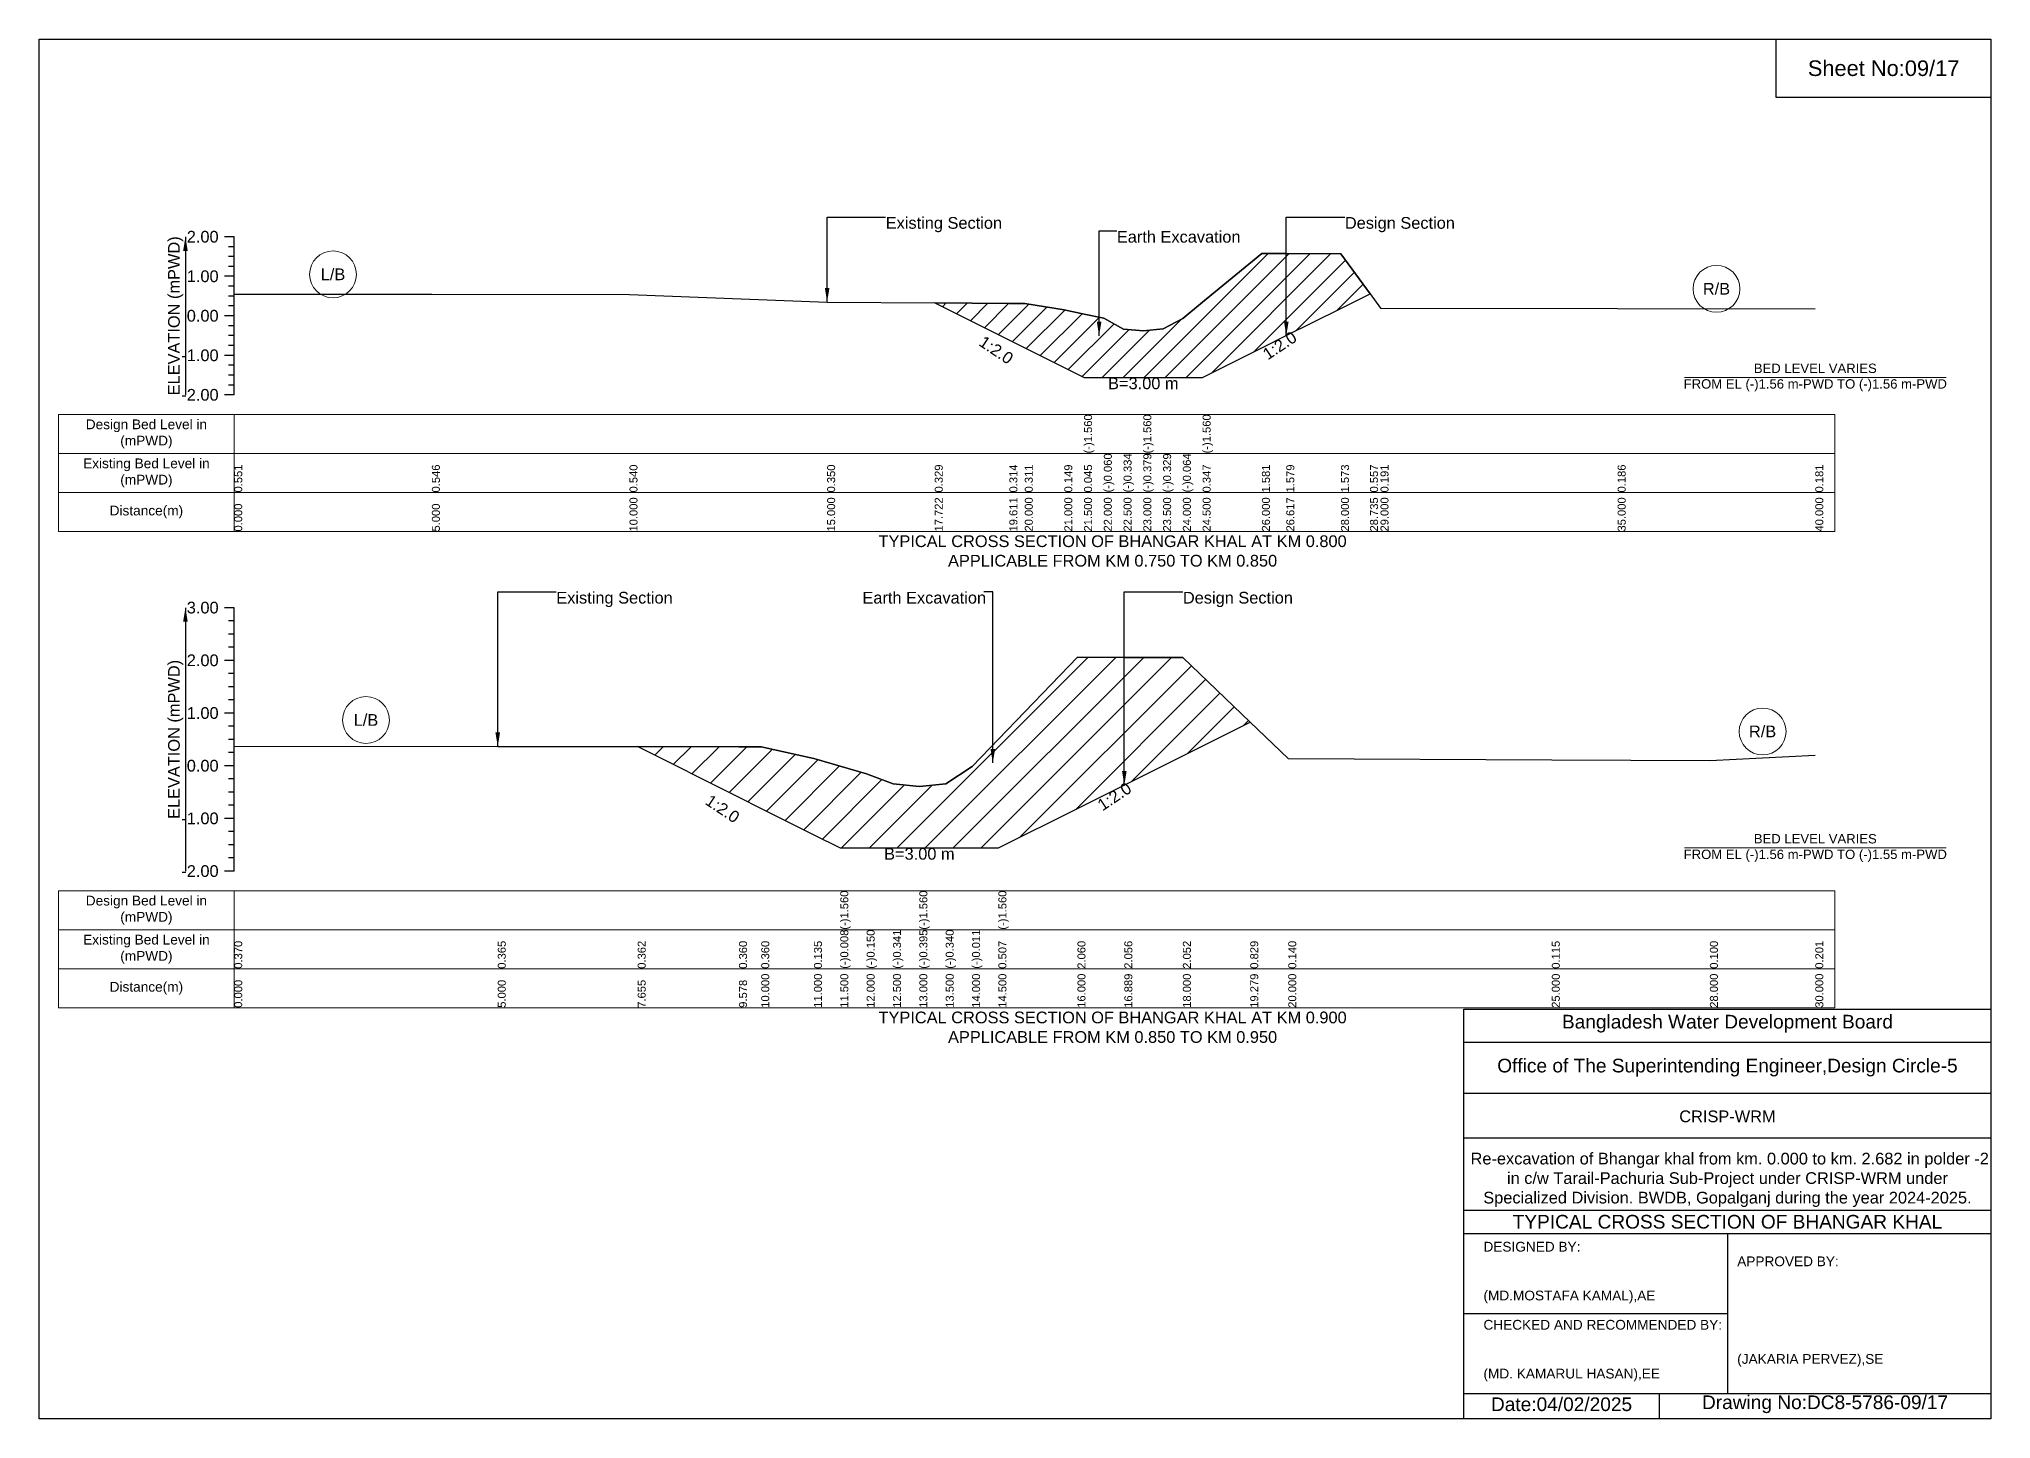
# Model space of a CAD drawing. Header units: inches. Extents: x 91000 to 288000, y -13659 to 0.
# Drawn here: x 180000 to 188000, y -5656 to 0 of the extents above; entities that cross this region are included whole.
import ezdxf

# ---------------------------------------------------------------- set-up
doc = ezdxf.new("R2010")
doc.units = ezdxf.units.IN
doc.header["$LTSCALE"] = 7
doc.header["$MEASUREMENT"] = 0
for name, color, linetype, lineweight in [('Cross section Data Border', 7, 'Continuous', 9), ('Cross Section Labels', 7, 'Continuous', 9), ('Existing_Bed_Level for Xsection', 7, 'Continuous', 25)]:
    doc.layers.add(name, color=color, linetype=linetype, lineweight=lineweight)
doc.styles.get("Standard").update_dxf_attribs({"font": 'arial.ttf'})
doc.dimstyles.get("Standard").update_dxf_attribs({"dimtxt": 0.18, "dimasz": 0.18, "dimexe": 0.18, "dimexo": 0.0625, "dimgap": 0.09, "dimtad": 0, "dimtih": 1, "dimtoh": 1, "dimdec": 4, "dimzin": 0, "dimdsep": 46, "dimtxsty": 'Standard', "dimcen": 0.09, "dimadec": 0, "dimazin": 0, "dimtfac": 1, "dimtdec": 4, "dimtofl": 0, "dimtmove": 0, "dimatfit": 3, "dimfxl": 1, "dimtolj": 1, "dimtzin": 0, "dimarcsym": 0})

msp = doc.modelspace()

# ---------------------------------------------------------------- hatches: boundary and pattern name
at = {"layer": 'Existing_Bed_Level for Xsection'}
h = msp.add_hatch(dxfattribs=at)
h.set_pattern_fill('ANSI31', color=256, scale=486, style=0)
h.paths.add_polyline_path([(183671, -1081.3), (183977, -1234.3), (184040, -1265.8), (184202, -1346.8), (184283, -1387.3), (184364, -1387.3), (184445, -1387.3), (184526, -1387.3), (184607, -1387.3), (184688, -1387.3), (184769, -1387.3), (185012, -1265.8), (185112, -1215.8), (185336, -1103.8), (185455, -1044.3), (185336, -879.8), (185112, -878.9), (185012, -878.5), (184769, -1078.3), (184688, -1145), (184607, -1187.9), (184526, -1196), (184445, -1188.7), (184364, -1144.3), (184283, -1127.4), (184202, -1110.5), (184040, -1084.2), (183977, -1083.7)])
h = msp.add_hatch(dxfattribs=at)
h.set_pattern_fill('ANSI31', color=256, scale=648, style=0)
h.paths.add_polyline_path([(182453.5, -2900.4), (182868.8, -3108), (182960, -3153.6), (183176, -3261.6), (183284, -3315.6), (183392, -3315.6), (183500, -3315.6), (183608, -3315.6), (183716, -3315.6), (183824, -3315.6), (183932, -3315.6), (184256, -3153.6), (184448.1, -3057.6), (184688, -2937.6), (184964.2, -2799.5), (184688, -2535.4), (184448.1, -2534.5), (184256, -2533.7), (183932, -2869.2), (183824, -2981.1), (183716, -3052.1), (183608, -3064), (183500, -3052.3), (183392, -3011.1), (183284, -2980.3), (183176, -2949.5), (182960, -2900.9), (182868.8, -2900.8)])

# ---------------------------------------------------------------- linework, layer by layer
for points in [[(180000, 0), (188000, 0), (188000, -5656), (180000, -5656)], [(187120, 0), (188000, 0), (188000, -240), (187120, -240)]]:
    msp.add_lwpolyline(points, close=True)
for points in [[(185840, -5656), (185840, -3976), (188000, -3976)], [(185840, -4112), (188000, -4112)], [(185840, -4320), (188000, -4320)], [(185840, -4504), (188000, -4504)], [(185840, -4800), (188000, -4800)], [(185840, -4896), (188000, -4896)], [(186920, -4896), (186920, -5552)], [(185840, -5224), (186920, -5224)], [(185840, -5552), (188000, -5552)], [(186640, -5552), (186640, -5656)]]:
    msp.add_lwpolyline(points)
at = {"layer": 'Cross section Data Border'}
for points in [[(180080, -1538.6), (187360, -1538.6), (187360, -2018.6), (180080, -2018.6)], [(180080, -3490.7), (187360, -3490.7), (187360, -3970.7), (180080, -3970.7)]]:
    msp.add_lwpolyline(points, close=True, dxfattribs=at)
for points in [[(180800, -1538.6), (180800, -2018.6)], [(180080, -1698.6), (187360, -1698.6)], [(180080, -1858.6), (187360, -1858.6)], [(180800, -3490.7), (180800, -3970.7)], [(180080, -3650.7), (187360, -3650.7)], [(180080, -3810.7), (187360, -3810.7)]]:
    msp.add_lwpolyline(points, dxfattribs=at)
at = {"layer": 'Cross Section Labels'}
for points in [[(186744.2, -1387.3), (187815.8, -1387.3)], [(186744.2, -3315.6), (187815.8, -3315.6)]]:
    msp.add_lwpolyline(points, dxfattribs=at)
for centre in [(181205, -964.7), (186875, -1023.9), (181340, -2791.3), (187064, -2838.2)]:
    msp.add_circle(centre, 96, dxfattribs=at)
at = {"layer": 'Existing_Bed_Level for Xsection'}
for points in [[(180800, -810.6), (180760, -810.6)], [(180800, -851.1), (180776, -851.1)], [(180800, -1458.6), (180800, -1296.6), (180800, -1134.6), (180800, -972.6), (180800, -810.6)], [(180800, -1045.3), (181610, -1046.2), (182420, -1047.1), (183230, -1077.9), (183671, -1081.3), (183977, -1083.7), (184040, -1084.2), (184202, -1110.5), (184283, -1127.4), (184283, -1127.4), (184364, -1144.3), (184445, -1188.7), (184526, -1196), (184526, -1196), (184607, -1187.9), (184688, -1145), (184769, -1078.3), (184769, -1078.3), (185012, -878.5), (185112, -878.9), (185336, -879.8), (185455, -1044.3), (185498, -1103.7), (186470, -1104.5), (187280, -1105.3)], [(180800, -891.6), (180776, -891.6)], [(180800, -932.1), (180776, -932.1)], [(180800, -972.6), (180760, -972.6)], [(180800, -1013.1), (180776, -1013.1)], [(180800, -1053.6), (180776, -1053.6)], [(180800, -1094.1), (180776, -1094.1)], [(180800, -1134.6), (180760, -1134.6)], [(180800, -1175.1), (180776, -1175.1)], [(180800, -1215.6), (180776, -1215.6)], [(180800, -1256.1), (180776, -1256.1)], [(180800, -1296.6), (180760, -1296.6)], [(180800, -1337.1), (180776, -1337.1)], [(180800, -1377.6), (180776, -1377.6)], [(180800, -1418.1), (180776, -1418.1)], [(180800, -1458.6), (180760, -1458.6)], [(180800, -2330.7), (180760, -2330.7)], [(180800, -2384.7), (180776, -2384.7)], [(180800, -3410.7), (180800, -3194.7), (180800, -2978.7), (180800, -2762.7), (180800, -2546.7), (180800, -2330.7)], [(180800, -2438.7), (180776, -2438.7)], [(180800, -2546.7), (180760, -2546.7)], [(180800, -2492.7), (180776, -2492.7)], [(180800, -2898.8), (181880, -2899.8), (182453.5, -2900.4), (182868.8, -2900.8), (182960, -2900.9), (183176, -2949.5), (183284, -2980.3), (183284, -2980.3), (183392, -3011.1), (183500, -3052.3), (183608, -3064), (183608, -3064), (183716, -3052.1), (183824, -2981.1), (183932, -2869.2), (183932, -2869.2), (184256, -2533.7), (184448.1, -2534.5), (184688, -2535.4), (184964.2, -2799.5), (185120, -2948.4), (186200, -2953.8), (186848, -2957.1), (187280, -2935.3)], [(180800, -2600.7), (180776, -2600.7)], [(180800, -2654.7), (180776, -2654.7)], [(180800, -2708.7), (180776, -2708.7)], [(180800, -2762.7), (180760, -2762.7)], [(180800, -2816.7), (180776, -2816.7)], [(180800, -2870.7), (180776, -2870.7)], [(180800, -2924.7), (180776, -2924.7)], [(180800, -2978.7), (180760, -2978.7)], [(180800, -3032.7), (180776, -3032.7)], [(180800, -3086.7), (180776, -3086.7)], [(180800, -3194.7), (180760, -3194.7)], [(180800, -3140.7), (180776, -3140.7)], [(180800, -3248.7), (180776, -3248.7)], [(180800, -3302.7), (180776, -3302.7)], [(180800, -3356.7), (180776, -3356.7)], [(180800, -3410.7), (180760, -3410.7)]]:
    msp.add_lwpolyline(points, dxfattribs=at)
for points in [[(183671, -1081.3), (183671, -1081.3), (183977, -1234.3), (184040, -1265.8), (184202, -1346.8), (184283, -1387.3), (184283, -1387.3), (184364, -1387.3), (184445, -1387.3), (184526, -1387.3), (184526, -1387.3), (184607, -1387.3), (184688, -1387.3), (184769, -1387.3), (184769, -1387.3), (185012, -1265.8), (185112, -1215.8), (185336, -1103.8), (185455, -1044.3), (185455, -1044.3), (185455, -1044.3), (185336, -879.8), (185112, -878.9), (185012, -878.5), (184769, -1078.3), (184769, -1078.3), (184688, -1145), (184607, -1187.9), (184526, -1196), (184526, -1196), (184445, -1188.7), (184364, -1144.3), (184283, -1127.4), (184283, -1127.4), (184202, -1110.5), (184040, -1084.2), (183977, -1083.7), (183671, -1081.3)], [(182453.5, -2900.4), (182868.8, -3108), (182960, -3153.6), (183176, -3261.6), (183284, -3315.6), (183284, -3315.6), (183392, -3315.6), (183500, -3315.6), (183608, -3315.6), (183608, -3315.6), (183716, -3315.6), (183824, -3315.6), (183932, -3315.6), (183932, -3315.6), (184256, -3153.6), (184448.1, -3057.6), (184688, -2937.6), (184964.2, -2799.5), (184964.2, -2799.5), (184964.2, -2799.5), (184688, -2535.4), (184448.1, -2534.5), (184256, -2533.7), (183932, -2869.2), (183932, -2869.2), (183824, -2981.1), (183716, -3052.1), (183608, -3064), (183608, -3064), (183500, -3052.3), (183392, -3011.1), (183284, -2980.3), (183284, -2980.3), (183176, -2949.5), (182960, -2900.9), (182868.8, -2900.8)]]:
    msp.add_lwpolyline(points, close=True, dxfattribs=at)

# ---------------------------------------------------------------- texts
at = {"attachment_point": 5}
for s, insert, char_height in [('Sheet No:09/17', (187560, -120), 64), ('Bangladesh Water Development Board', (186920, -4036), 56), ('Office of The Superintending Engineer,Design Circle-5', (186920, -4216), 56)]:
    msp.add_mtext(s, dxfattribs=dict(at, insert=insert, char_height=char_height))
for s, insert, char_height, width, attachment_point in [('CRISP-WRM', (186920, -4416), 48, 2240, 5), (' Re-excavation of Bhangar khal from km. 0.000 to km. 2.682 in polder -2 in c/w Tarail-Pachuria Sub-Project under CRISP-WRM under Specialized Division. BWDB, Gopalganj during the year 2024-2025.', (186920, -4676), 48, 2160, 5), ('TYPICAL CROSS SECTION OF BHANGAR KHAL', (186920, -4848), 56, 2240, 5), ('DESIGNED BY:^J^J^J(MD.MOSTAFA KAMAL),AE', (185920, -5056), 40, 1120, 4), ('APPROVED BY:^J^J^J^J^J^J(JAKARIA PERVEZ),SE', (186960, -5216), 40, 1120, 4), ('CHECKED AND RECOMMENDED BY:^J^J^J(MD. KAMARUL HASAN),EE', (185920, -5376), 40, 1120, 4), ('Date:04/02/2025', (186240, -5596), 56, 1120, 5), ('Drawing No:DC8-5786-09/17', (187320, -5596), 56, 1760, 5)]:
    msp.add_mtext(s, dxfattribs=dict(insert=insert, char_height=char_height, width=width, attachment_point=attachment_point))
at = {"layer": 'Cross section Data Border', "char_height": 40, "width": 640, "attachment_point": 5}
for s, insert in [('Design Bed Level in (mPWD)', (180440, -1618.6)), ('Existing Bed Level in (mPWD)', (180440, -1778.6)), ('Distance(m)', (180440, -1938.6)), ('Design Bed Level in (mPWD)', (180440, -3570.7)), ('Existing Bed Level in (mPWD)', (180440, -3730.7)), ('Distance(m)', (180440, -3890.7))]:
    msp.add_mtext(s, dxfattribs=dict(at, insert=insert))
at = {"layer": 'Cross Section Labels'}
for s, insert, char_height, attachment_point in [('Existing Section', (183470, -729.6), 48, 1), ('Earth Excavation', (184417.4, -786.5), 48, 1), ('Design Section', (185352, -729.6), 48, 1), ('L/B', (181205, -964.7), 48, 5), ('R/B', (186875, -1023.9), 48, 5), ('BED LEVEL VARIES ^JFROM EL (-)1.56 m-PWD TO (-)1.56 m-PWD', (187280, -1387.3), 38.4, 5), ('B=3.00 m', (184526, -1387.3), 48, 2), ('TYPICAL CROSS SECTION OF BHANGAR KHAL AT KM 0.800^JAPPLICABLE FROM KM 0.750 TO KM 0.850', (184400, -2098.6), 48, 5), ('Existing Section', (182120, -2265.9), 48, 1), ('Earth Excavation', (183374.6, -2265.9), 48, 1), ('Design Section', (184688.1, -2265.9), 48, 1), ('L/B', (181340, -2791.3), 48, 5), ('R/B', (187064, -2838.2), 48, 5), ('BED LEVEL VARIES ^JFROM EL (-)1.56 m-PWD TO (-)1.55 m-PWD', (187280, -3315.6), 38.4, 5), ('B=3.00 m', (183608, -3315.6), 48, 2), ('TYPICAL CROSS SECTION OF BHANGAR KHAL AT KM 0.900^JAPPLICABLE FROM KM 0.850 TO KM 0.950', (184400, -4050.7), 48, 5)]:
    msp.add_mtext(s, dxfattribs=dict(at, insert=insert, char_height=char_height, attachment_point=attachment_point))
at = {"layer": 'Cross Section Labels', "char_height": 48, "attachment_point": 2}
for insert, rotation in [((185071.5, -1236.1), 33.69007), ((183936.5, -1254.6), 326.30993), ((182814.8, -3135), 326.30993), ((184394.1, -3084.6), 33.69007)]:
    msp.add_mtext('1:2.0', dxfattribs=dict(at, insert=insert, rotation=rotation))
at = {"layer": 'Existing_Bed_Level for Xsection', "char_height": 48, "attachment_point": 6}
for s, insert in [('2.00', (180736, -810.6)), ('1.00', (180736, -972.6)), ('0.00', (180736, -1134.6)), ('-1.00', (180736, -1296.6)), ('-2.00', (180736, -1458.6)), ('3.00', (180736, -2330.7)), ('2.00', (180736, -2546.7)), ('1.00', (180736, -2762.7)), ('0.00', (180736, -2978.7)), ('-1.00', (180736, -3194.7)), ('-2.00', (180736, -3410.7))]:
    msp.add_mtext(s, dxfattribs=dict(at, insert=insert))
at = {"layer": 'Existing_Bed_Level for Xsection', "rotation": 90}
for s, insert, char_height, attachment_point in [('ELEVATION (mPWD)', (180560, -1134.6), 48, 5), ('(-)1.560', (184283, -1698.6), 32.8, 1), ('(-)1.560', (184526, -1698.6), 32.8, 1), ('(-)1.560', (184769, -1698.6), 32.8, 1), ('0.551', (180800, -1858.6), 32.8, 1), ('0.546', (181610, -1858.6), 32.8, 1), ('0.540', (182420, -1858.6), 32.8, 1), ('0.350', (183230, -1858.6), 32.8, 1), ('0.329', (183671, -1858.6), 32.8, 1), ('0.314', (183977, -1858.6), 32.8, 1), ('0.311', (184040, -1858.6), 32.8, 1), ('0.149', (184202, -1858.6), 32.8, 1), ('0.045', (184283, -1858.6), 32.8, 1), ('(-)0.060', (184364, -1858.6), 32.8, 1), ('(-)0.334', (184445, -1858.6), 32.8, 1), ('(-)0.379', (184526, -1858.6), 32.8, 1), ('(-)0.329', (184607, -1858.6), 32.8, 1), ('(-)0.064', (184688, -1858.6), 32.8, 1), ('0.347', (184769, -1858.6), 32.8, 1), ('1.581', (185012, -1858.6), 32.8, 1), ('1.579', (185112, -1858.6), 32.8, 1), ('1.573', (185336, -1858.6), 32.8, 1), ('0.557', (185455, -1858.6), 32.8, 1), ('0.191', (185498, -1858.6), 32.8, 1), ('0.186', (186470, -1858.6), 32.8, 1), ('0.181', (187280, -1858.6), 32.8, 1), ('0.000', (180800, -2018.6), 32.8, 1), ('5.000', (181610, -2018.6), 32.8, 1), ('10.000', (182420, -2018.6), 32.8, 1), ('15.000', (183230, -2018.6), 32.8, 1), ('17.722', (183671, -2018.6), 32.8, 1), ('19.611', (183977, -2018.6), 32.8, 1), ('20.000', (184040, -2018.6), 32.8, 1), ('21.000', (184202, -2018.6), 32.8, 1), ('21.500', (184283, -2018.6), 32.8, 1), ('22.000', (184364, -2018.6), 32.8, 1), ('22.500', (184445, -2018.6), 32.8, 1), ('23.000', (184526, -2018.6), 32.8, 1), ('23.500', (184607, -2018.6), 32.8, 1), ('24.000', (184688, -2018.6), 32.8, 1), ('24.500', (184769, -2018.6), 32.8, 1), ('26.000', (185012, -2018.6), 32.8, 1), ('26.617', (185112, -2018.6), 32.8, 1), ('28.000', (185336, -2018.6), 32.8, 1), ('28.735', (185455, -2018.6), 32.8, 1), ('29.000', (185498, -2018.6), 32.8, 1), ('35.000', (186470, -2018.6), 32.8, 1), ('40.000', (187280, -2018.6), 32.8, 1), ('ELEVATION (mPWD)', (180560, -2870.7), 48, 5), ('(-)1.560', (183284, -3650.7), 32.8, 1), ('(-)1.560', (183608, -3650.7), 32.8, 1), ('(-)1.560', (183932, -3650.7), 32.8, 1), ('(-)0.008', (183284, -3810.7), 32.8, 1), ('(-)0.150', (183392, -3810.7), 32.8, 1), ('(-)0.341', (183500, -3810.7), 32.8, 1), ('(-)0.395', (183608, -3810.7), 32.8, 1), ('(-)0.340', (183716, -3810.7), 32.8, 1), ('(-)0.011', (183824, -3810.7), 32.8, 1), ('0.370', (180800, -3810.7), 32.8, 1), ('0.365', (181880, -3810.7), 32.8, 1), ('0.362', (182453.5, -3810.7), 32.8, 1), ('0.360', (182868.8, -3810.7), 32.8, 1), ('0.360', (182960, -3810.7), 32.8, 1), ('0.135', (183176, -3810.7), 32.8, 1), ('0.507', (183932, -3810.7), 32.8, 1), ('2.060', (184256, -3810.7), 32.8, 1), ('2.056', (184448.1, -3810.7), 32.8, 1), ('2.052', (184688, -3810.7), 32.8, 1), ('0.829', (184964.2, -3810.7), 32.8, 1), ('0.140', (185120, -3810.7), 32.8, 1), ('0.115', (186200, -3810.7), 32.8, 1), ('0.100', (186848, -3810.7), 32.8, 1), ('0.201', (187280, -3810.7), 32.8, 1), ('10.000', (182960, -3970.7), 32.8, 1), ('11.000', (183176, -3970.7), 32.8, 1), ('11.500', (183284, -3970.7), 32.8, 1), ('12.000', (183392, -3970.7), 32.8, 1), ('12.500', (183500, -3970.7), 32.8, 1), ('13.000', (183608, -3970.7), 32.8, 1), ('13.500', (183716, -3970.7), 32.8, 1), ('14.000', (183824, -3970.7), 32.8, 1), ('14.500', (183932, -3970.7), 32.8, 1), ('16.000', (184256, -3970.7), 32.8, 1), ('16.889', (184448.1, -3970.7), 32.8, 1), ('18.000', (184688, -3970.7), 32.8, 1), ('19.279', (184964.2, -3970.7), 32.8, 1), ('20.000', (185120, -3970.7), 32.8, 1), ('25.000', (186200, -3970.7), 32.8, 1), ('28.000', (186848, -3970.7), 32.8, 1), ('30.000', (187280, -3970.7), 32.8, 1), ('0.000', (180800, -3970.7), 32.8, 1), ('5.000', (181880, -3970.7), 32.8, 1), ('7.655', (182453.5, -3970.7), 32.8, 1), ('9.578', (182868.8, -3970.7), 32.8, 1)]:
    msp.add_mtext(s, dxfattribs=dict(at, insert=insert, char_height=char_height, attachment_point=attachment_point))

# ---------------------------------------------------------------- leaders
at = {"layer": 'Cross Section Labels', "annotation_type": 0, "has_hookline": 1}
for points, hookline_direction, text_width in [([(183230, -1077.9), (183230, -729.6), (183469.9, -729.6)], 0, 467.2), ([(184344.8, -1216.1), (184344.8, -786.5), (184417.3, -786.5)], 0, 497), ([(185112, -1215.8), (185112, -729.6), (185351.9, -729.6)], 0, 441.2), ([(181880, -2899.8), (181880, -2265.9), (182119.9, -2265.9)], 0, 467.2), ([(183909.1, -2966.9), (183909.1, -2265.9), (183871.6, -2265.9)], 1, 497), ([(184448.1, -3057.6), (184448.1, -2265.9), (184688, -2265.9)], 0, 441.2)]:
    msp.add_leader(points, dimstyle='Standard', override={"dimasz": 57.6}, dxfattribs=dict(at, hookline_direction=hookline_direction, text_width=text_width))
at = {"layer": 'Existing_Bed_Level for Xsection'}
for points in [[(180600, -810.6), (180600, -1458.6)], [(180600, -2330.7), (180600, -3410.7)]]:
    msp.add_leader(points, dimstyle='Standard', override={"dimasz": 57.6}, dxfattribs=at)

doc.saveas('drawing.dxf')
